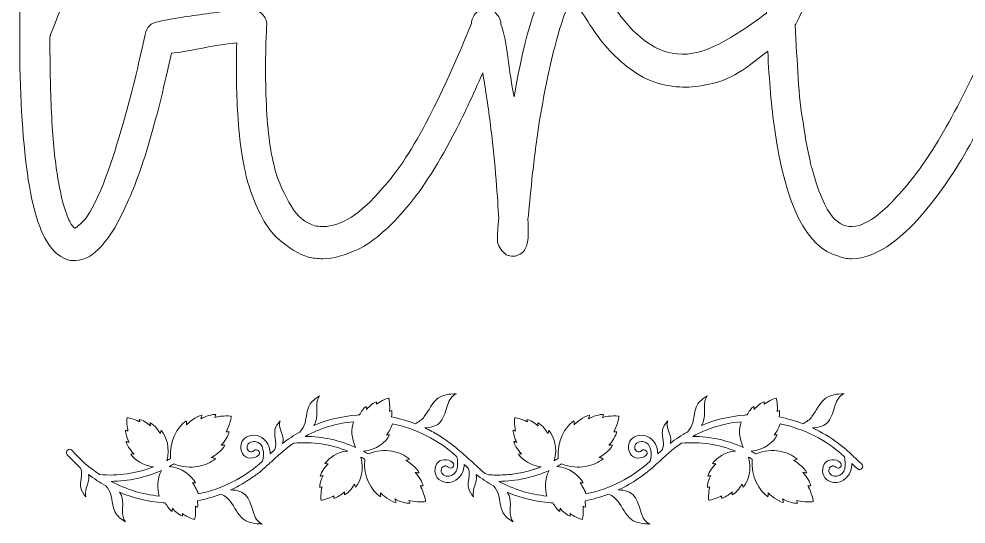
# Model space of a CAD drawing. Header units: inches. Extents: x 2 to 13, y -17.8 to -0.2.
# Drawn here: x 2.049 to 6.394, y -8.468 to -6.153 of the extents above; entities that cross this region are included whole.
import ezdxf

# ---------------------------------------------------------------- set-up
doc = ezdxf.new("R2010")
doc.units = ezdxf.units.IN
doc.header["$MEASUREMENT"] = 0
doc.layers.add('Layer 1', color=7, linetype='Continuous')

# ---------------------------------------------------------------- blocks, each defined once
blk = doc.blocks.new('block 8')
at = {"layer": 'Layer 1', "lineweight": 0}
blk.add_open_spline([(2.137, -7.0859), (2.1728, -7.1893), (2.2221, -7.2473), (2.2848, -7.2596), (2.2848, -7.2596), (2.3083, -7.2596), (2.3083, -7.2596), (2.3889, -7.2596), (2.4684, -7.1709), (2.5468, -6.9935), (2.5826, -6.9147), (2.6173, -6.8174), (2.6509, -6.7016), (2.6845, -6.5858), (2.717, -6.4553), (2.7483, -6.3099), (2.7797, -6.3075), (2.825, -6.3001), (2.8844, -6.2878), (2.9393, -6.2764), (2.9937, -6.2683), (3.0477, -6.2632), (3.0447, -6.3745), (3.046, -6.4832), (3.0523, -6.5889), (3.0601, -6.7207), (3.0775, -6.8309), (3.1044, -6.9196), (3.1424, -7.0354), (3.1867, -7.1154), (3.2371, -7.1598), (3.2875, -7.2041), (3.3339, -7.2325), (3.3765, -7.2448), (3.3876, -7.2473), (3.3983, -7.2491), (3.4084, -7.2503), (3.4185, -7.2516), (3.4302, -7.2522), (3.4436, -7.2522), (3.4907, -7.2522), (3.5449, -7.2374), (3.6066, -7.2078), (3.6681, -7.1783), (3.737, -7.1204), (3.8131, -7.0342), (3.8893, -6.948), (3.9648, -6.8328), (4.0399, -6.6887), (4.087, -6.5981), (4.1326, -6.502), (4.1766, -6.4003), (4.1775, -6.4053), (4.1784, -6.4102), (4.1793, -6.4152), (4.1927, -6.4953), (4.2045, -6.576), (4.2145, -6.6573), (4.2246, -6.7386), (4.2324, -6.8162), (4.238, -6.8901), (4.2436, -6.964), (4.2475, -7.0231), (4.2498, -7.0674), (4.2475, -7.0896), (4.2459, -7.1112), (4.2448, -7.1321), (4.2436, -7.153), (4.2442, -7.1697), (4.2464, -7.182), (4.2509, -7.1967), (4.257, -7.2078), (4.2649, -7.2152), (4.2727, -7.2226), (4.2789, -7.2288), (4.2834, -7.2337), (4.2968, -7.2387), (4.3069, -7.2411), (4.3136, -7.2411), (4.3293, -7.2411), (4.345, -7.235), (4.3607, -7.2226), (4.3718, -7.2103), (4.3791, -7.1943), (4.3825, -7.1746), (4.3858, -7.1549), (4.3864, -7.1204), (4.3842, -7.0711), (4.3886, -7.0243), (4.3948, -6.9627), (4.4026, -6.8864), (4.4105, -6.81), (4.4211, -6.7263), (4.4346, -6.6351), (4.4569, -6.4997), (4.481, -6.382), (4.5068, -6.2822), (4.5325, -6.1825), (4.5588, -6.1055), (4.5857, -6.0513), (4.5857, -6.0513), (4.6193, -6.103), (4.6193, -6.103), (4.6395, -6.1351), (4.6618, -6.1695), (4.6865, -6.2065), (4.7111, -6.2434), (4.7397, -6.2785), (4.7721, -6.3118), (4.8046, -6.345), (4.8415, -6.3752), (4.883, -6.4023), (4.9244, -6.4294), (4.9709, -6.4479), (5.0224, -6.4577), (5.0963, -6.4725), (5.1769, -6.4664), (5.2643, -6.4393), (5.309, -6.4245), (5.356, -6.3986), (5.4053, -6.3617), (5.4313, -6.3422), (5.4576, -6.322), (5.4842, -6.3011), (5.4909, -6.436), (5.5015, -6.5561), (5.5162, -6.661), (5.5654, -7.0083), (5.6628, -7.2017), (5.8084, -7.2411), (5.8286, -7.2485), (5.8487, -7.2522), (5.8689, -7.2522), (5.9853, -7.2522), (6.1163, -7.1561), (6.2619, -6.964), (6.3268, -6.8777), (6.3946, -6.7675), (6.4651, -6.6332), (6.4919, -6.5823), (6.5181, -6.5302), (6.5441, -6.4777), (6.545, -6.797), (6.5528, -7.0318), (6.5675, -7.182), (6.5697, -7.2017), (6.5776, -7.2177), (6.591, -7.23), (6.6045, -7.2423), (6.6201, -7.2485), (6.6381, -7.2485), (6.656, -7.246), (6.6711, -7.2387), (6.6834, -7.2263), (6.6957, -7.214), (6.7019, -7.198), (6.7019, -7.1783), (6.7064, -7.0773), (6.7175, -6.9652), (6.7355, -6.842), (6.7534, -6.7189), (6.7758, -6.5957), (6.8027, -6.4725), (6.8206, -6.3912), (6.8385, -6.3223), (6.8564, -6.2656), (6.8743, -6.209), (6.89, -6.1634), (6.9034, -6.1289), (6.9079, -6.1461), (6.9113, -6.1634), (6.9135, -6.1806), (6.9157, -6.1979), (6.918, -6.2163), (6.9202, -6.236), (6.9381, -6.3494), (6.9577, -6.4614), (6.979, -6.5723), (7.0003, -6.6831), (7.0255, -6.7854), (7.0546, -6.879), (7.0859, -6.9824), (7.1206, -7.065), (7.1587, -7.1265), (7.2125, -7.2054), (7.2707, -7.2497), (7.3334, -7.2596), (7.3334, -7.2596), (7.3704, -7.2596), (7.3704, -7.2596), (7.4689, -7.2596), (7.5764, -7.1881), (7.6928, -7.0452), (7.7578, -6.9615), (7.8283, -6.8476), (7.9045, -6.7035), (7.9078, -6.6972), (7.9112, -6.6906), (7.9145, -6.6843), (7.9142, -6.8179), (7.9411, -6.937), (7.9951, -7.0415), (8.0264, -7.1056), (8.0645, -7.1555), (8.1093, -7.1912), (8.1541, -7.2269), (8.2022, -7.2473), (8.2538, -7.2522), (8.2582, -7.2546), (8.2649, -7.2559), (8.2739, -7.2559), (8.3724, -7.2559), (8.4564, -7.198), (8.5258, -7.0822), (8.5549, -7.028), (8.5807, -6.9689), (8.6031, -6.9048), (8.6568, -7.1019), (8.7363, -7.2152), (8.8416, -7.2448), (8.8618, -7.2522), (8.8819, -7.2559), (8.9021, -7.2559), (9.0207, -7.2559), (9.1528, -7.1598), (9.2984, -6.9676), (9.3543, -6.8935), (9.4113, -6.8011), (9.4697, -6.6905), (9.4703, -6.8216), (9.4971, -6.9386), (9.5503, -7.0415), (9.5817, -7.1056), (9.6192, -7.1555), (9.6629, -7.1912), (9.7065, -7.2269), (9.7541, -7.2473), (9.8056, -7.2522), (9.9153, -7.2645), (10.006, -7.2078), (10.0777, -7.0822), (10.1068, -7.0403), (10.1315, -6.9849), (10.1516, -6.9159), (10.1516, -6.9159), (10.1919, -7.0268), (10.1919, -7.0268), (10.23, -7.1081), (10.272, -7.1641), (10.3179, -7.1949), (10.3638, -7.2257), (10.4047, -7.2448), (10.4405, -7.2522), (10.4494, -7.2546), (10.4662, -7.2559), (10.4909, -7.2559), (10.5357, -7.2559), (10.5905, -7.2405), (10.6555, -7.2097), (10.7204, -7.1789), (10.792, -7.1179), (10.8705, -7.0268), (10.9444, -6.9406), (11.0188, -6.826), (11.0938, -6.6831), (11.1184, -6.6364), (11.1425, -6.5881), (11.1662, -6.5384), (11.1667, -6.6437), (11.1734, -6.7401), (11.1862, -6.8272), (11.1996, -6.9184), (11.2198, -6.9972), (11.2467, -7.0637), (11.2735, -7.1302), (11.306, -7.1783), (11.3441, -7.2078), (11.4023, -7.2571), (11.4661, -7.2645), (11.5356, -7.23), (11.5736, -7.2103), (11.6055, -7.1838), (11.6313, -7.1505), (11.657, -7.1173), (11.6788, -7.081), (11.6968, -7.0415), (11.7147, -7.0022), (11.7304, -6.9634), (11.7438, -6.9252), (11.7572, -6.887), (11.7707, -6.8531), (11.7841, -6.8235), (11.7796, -6.9196), (11.7757, -7.0064), (11.7724, -7.084), (11.769, -7.1616), (11.7651, -7.2325), (11.7606, -7.2965), (11.6531, -7.3901), (11.5579, -7.4794), (11.4751, -7.5644), (11.3922, -7.6494), (11.3317, -7.7325), (11.2937, -7.8138), (11.2601, -7.8877), (11.2467, -7.9554), (11.2534, -8.017), (11.2601, -8.0835), (11.2881, -8.1328), (11.3374, -8.1648), (11.3642, -8.1796), (11.3922, -8.187), (11.4213, -8.187), (11.4684, -8.187), (11.5165, -8.1709), (11.5658, -8.139), (11.6441, -8.0872), (11.7169, -7.9986), (11.7841, -7.8729), (11.8065, -7.8286), (11.8261, -7.7688), (11.8429, -7.6937), (11.8597, -7.6185), (11.8737, -7.5243), (11.8849, -7.411), (11.8849, -7.4061), (11.8854, -7.4005), (11.8866, -7.3944), (11.8877, -7.3882), (11.8883, -7.3815), (11.8883, -7.3741), (11.9823, -7.2928), (12.0814, -7.2066), (12.1855, -7.1154), (12.2897, -7.0243), (12.3893, -6.9301), (12.4845, -6.8328), (12.5796, -6.7355), (12.6676, -6.6351), (12.7482, -6.5316), (12.8288, -6.4282), (12.8926, -6.3247), (12.9397, -6.2213), (12.9486, -6.2016), (12.9503, -6.1825), (12.9447, -6.164), (12.9391, -6.1455), (12.9273, -6.1314), (12.9094, -6.1215), (12.8915, -6.1117), (12.8741, -6.1098), (12.8574, -6.1159), (12.8406, -6.1221), (12.8277, -6.1351), (12.8187, -6.1547), (12.7806, -6.241), (12.7275, -6.329), (12.6592, -6.4189), (12.5908, -6.5089), (12.5152, -6.5976), (12.4324, -6.685), (12.3496, -6.7724), (12.2628, -6.8574), (12.1721, -6.9399), (12.0814, -7.0225), (11.9924, -7.1007), (11.905, -7.1746), (11.9095, -7.1154), (11.9123, -7.0533), (11.9135, -6.988), (11.9146, -6.9227), (11.9162, -6.8544), (11.9185, -6.7829), (11.9207, -6.6794), (11.9219, -6.5791), (11.9219, -6.4818), (11.9219, -6.3845), (11.9219, -6.2988), (11.9219, -6.2249), (11.9219, -6.151), (11.9207, -6.0685), (11.9185, -5.9774), (11.9162, -5.9577), (11.9089, -5.9411), (11.8966, -5.9275), (11.8843, -5.914), (11.8692, -5.9072), (11.8513, -5.9072), (11.8333, -5.9072), (11.8182, -5.9134), (11.806, -5.9256), (11.7936, -5.938), (11.7863, -5.954), (11.7841, -5.9737), (11.7707, -6.1708), (11.7516, -6.3383), (11.727, -6.4762), (11.7024, -6.6142), (11.675, -6.7275), (11.6447, -6.8162), (11.6145, -6.9048), (11.5848, -6.9713), (11.5557, -7.0157), (11.5266, -7.06), (11.5008, -7.0872), (11.4784, -7.097), (11.4605, -7.1068), (11.4415, -7.1044), (11.4213, -7.0896), (11.3989, -7.0724), (11.3788, -7.0403), (11.3609, -6.9935), (11.3429, -6.9467), (11.3284, -6.8913), (11.3172, -6.8272), (11.3038, -6.7484), (11.2971, -6.6517), (11.2971, -6.5372), (11.2971, -6.4226), (11.3038, -6.3075), (11.3172, -6.1917), (11.3217, -6.172), (11.3177, -6.1542), (11.3054, -6.1381), (11.2931, -6.1221), (11.278, -6.1129), (11.2601, -6.1104), (11.2573, -6.11), (11.2546, -6.1101), (11.2518, -6.1101), (11.2415, -6.1085), (11.2314, -6.1097), (11.2215, -6.1141), (11.2047, -6.1215), (11.1918, -6.1351), (11.1829, -6.1547), (11.1112, -6.3346), (11.0406, -6.4867), (10.9712, -6.6111), (10.9018, -6.7355), (10.8357, -6.8353), (10.773, -6.9104), (10.7103, -6.9855), (10.6521, -7.0385), (10.5984, -7.0693), (10.5446, -7.1001), (10.4998, -7.1118), (10.464, -7.1044), (10.399, -7.0921), (10.3453, -7.0348), (10.3028, -6.9325), (10.2602, -6.8304), (10.2344, -6.6942), (10.2255, -6.5242), (10.2233, -6.5046), (10.216, -6.4886), (10.2037, -6.4762), (10.1914, -6.4639), (10.1762, -6.4577), (10.1583, -6.4577), (10.118, -6.4577), (10.0956, -6.4799), (10.0912, -6.5242), (10.0777, -6.6573), (10.0592, -6.7614), (10.0357, -6.8365), (10.0122, -6.9116), (9.9892, -6.9664), (9.9669, -7.0009), (9.9512, -7.028), (9.9304, -7.0533), (9.9047, -7.0766), (9.8789, -7.1001), (9.8504, -7.1093), (9.8191, -7.1044), (9.7922, -7.1019), (9.7653, -7.089), (9.7384, -7.0656), (9.7116, -7.0422), (9.6881, -7.0108), (9.6679, -6.9713), (9.6142, -6.8704), (9.5929, -6.7509), (9.6041, -6.6129), (9.6108, -6.5242), (9.6237, -6.4454), (9.6427, -6.3764), (9.6617, -6.3075), (9.6841, -6.249), (9.7099, -6.2009), (9.7356, -6.1529), (9.7636, -6.1166), (9.7939, -6.0919), (9.8241, -6.0673), (9.8538, -6.0538), (9.8829, -6.0513), (9.9232, -6.0464), (9.9596, -6.0661), (9.9921, -6.1104), (10.0245, -6.1547), (10.0486, -6.2163), (10.0643, -6.2952), (10.0687, -6.3149), (10.0788, -6.3309), (10.0945, -6.3432), (10.1102, -6.3555), (10.127, -6.3592), (10.1449, -6.3543), (10.1852, -6.342), (10.202, -6.3124), (10.1953, -6.2656), (10.1729, -6.1498), (10.1337, -6.0599), (10.0777, -5.9959), (10.0195, -5.9269), (9.9523, -5.8961), (9.8762, -5.9035), (9.7731, -5.9109), (9.6836, -5.9774), (9.6075, -6.103), (9.6043, -6.1083), (9.6014, -6.1137), (9.5983, -6.119), (9.5899, -6.126), (9.5827, -6.1353), (9.5772, -6.1474), (9.5145, -6.2878), (9.4507, -6.4239), (9.3858, -6.5557), (9.3208, -6.6875), (9.257, -6.794), (9.1943, -6.8753), (9.1293, -6.959), (9.07, -7.0212), (9.0163, -7.0619), (8.9625, -7.1025), (8.9166, -7.1167), (8.8785, -7.1044), (8.8651, -7.1019), (8.85, -7.0933), (8.8332, -7.0785), (8.8164, -7.0637), (8.7996, -7.0391), (8.7828, -7.0046), (8.766, -6.9701), (8.7492, -6.9239), (8.7324, -6.866), (8.7156, -6.8082), (8.7005, -6.7324), (8.6871, -6.6388), (8.6758, -6.5748), (8.668, -6.5046), (8.6636, -6.4282), (8.659, -6.3519), (8.6546, -6.2706), (8.6501, -6.1843), (8.6501, -6.1843), (8.6501, -6.1806), (8.6501, -6.1806), (8.7387, -5.9983), (8.7989, -5.829), (8.8307, -5.6725), (8.8625, -5.5161), (8.8807, -5.3838), (8.8853, -5.2753), (8.8897, -5.1522), (8.8841, -5.0413), (8.8683, -4.9428), (8.8524, -4.8443), (8.8276, -4.7728), (8.7937, -4.7285), (8.7688, -4.6989), (8.7456, -4.6829), (8.7241, -4.6804), (8.7026, -4.678), (8.6862, -4.6792), (8.6749, -4.6841), (8.6636, -4.6891), (8.6511, -4.6971), (8.6376, -4.7081), (8.624, -4.7192), (8.6115, -4.7377), (8.6003, -4.7636), (8.5889, -4.7894), (8.5782, -4.8252), (8.568, -4.8707), (8.5578, -4.9163), (8.5505, -4.976), (8.546, -5.0499), (8.5348, -5.2273), (8.5264, -5.3936), (8.5208, -5.5488), (8.5152, -5.7039), (8.5124, -5.8481), (8.5124, -5.9811), (8.4541, -5.922), (8.3903, -5.8961), (8.3209, -5.9035), (8.2716, -5.9084), (8.224, -5.9275), (8.1782, -5.9608), (8.1322, -5.994), (8.0914, -6.0415), (8.0556, -6.103), (8.0517, -6.1095), (8.048, -6.1162), (8.0443, -6.1229), (8.0382, -6.1286), (8.033, -6.1355), (8.0288, -6.1437), (7.9436, -6.3186), (7.8652, -6.4768), (7.7936, -6.6185), (7.7219, -6.7601), (7.6547, -6.8692), (7.5921, -6.9455), (7.4913, -7.0662), (7.4129, -7.1216), (7.3569, -7.1118), (7.2919, -7.0995), (7.2326, -7.0059), (7.1789, -6.8309), (7.1542, -6.7423), (7.1319, -6.6443), (7.1117, -6.5372), (7.0916, -6.43), (7.0725, -6.321), (7.0546, -6.2102), (7.0501, -6.1831), (7.0456, -6.1566), (7.0412, -6.1307), (7.0367, -6.1049), (7.0322, -6.0784), (7.0277, -6.0513), (7.021, -6.0193), (7.012, -5.9897), (7.0009, -5.9626), (6.9852, -5.9355), (6.9689, -5.9195), (6.9522, -5.9146), (6.9354, -5.9097), (6.9224, -5.9072), (6.9135, -5.9072), (6.8889, -5.9121), (6.8659, -5.9275), (6.8447, -5.9534), (6.8234, -5.9792), (6.8004, -6.0205), (6.7758, -6.0771), (6.7601, -6.1166), (6.745, -6.1621), (6.7305, -6.2139), (6.7159, -6.2656), (6.7007, -6.3235), (6.6851, -6.3875), (6.6851, -6.3875), (6.6784, -6.4134), (6.6784, -6.4134), (6.6784, -6.4134), (6.6784, -6.1806), (6.6784, -6.1806), (6.7567, -5.9959), (6.8088, -5.8247), (6.8346, -5.667), (6.8603, -5.5094), (6.8743, -5.3764), (6.8766, -5.2679), (6.881, -5.1423), (6.8737, -5.0309), (6.8547, -4.9335), (6.8357, -4.8363), (6.8105, -4.7679), (6.7792, -4.7285), (6.7478, -4.6891), (6.712, -4.678), (6.6717, -4.6952), (6.6448, -4.7076), (6.6252, -4.7266), (6.6129, -4.7525), (6.6005, -4.7784), (6.5922, -4.8036), (6.5877, -4.8282), (6.581, -4.8554), (6.5754, -4.8886), (6.5709, -4.928), (6.5664, -4.9674), (6.5642, -5.0118), (6.5642, -5.061), (6.5539, -5.4831), (6.5475, -5.8468), (6.5451, -6.1525), (6.4853, -6.2911), (6.4217, -6.4249), (6.3543, -6.5538), (6.2859, -6.6844), (6.2204, -6.7903), (6.1578, -6.8716), (6.0928, -6.9553), (6.0335, -7.0175), (5.9797, -7.0582), (5.926, -7.0988), (5.88, -7.113), (5.842, -7.1007), (5.8284, -7.0982), (5.813, -7.0896), (5.796, -7.0748), (5.7789, -7.06), (5.7618, -7.0354), (5.7448, -7.0009), (5.7278, -6.9664), (5.7107, -6.9202), (5.6937, -6.8623), (5.6767, -6.8045), (5.6613, -6.7287), (5.6477, -6.6351), (5.6364, -6.5711), (5.6284, -6.5009), (5.6239, -6.4245), (5.6193, -6.3482), (5.6147, -6.2669), (5.6102, -6.1806), (5.6102, -6.1782), (5.6113, -6.1769), (5.6136, -6.1769), (5.6863, -6.0291), (5.7392, -5.89), (5.7721, -5.7594), (5.8051, -5.6288), (5.8272, -5.5118), (5.8386, -5.4083), (5.8386, -5.4083), (6.0939, -5.3714), (6.0939, -5.3714), (6.1118, -5.369), (6.1269, -5.3597), (6.1393, -5.3437), (6.1516, -5.3277), (6.1566, -5.3099), (6.1544, -5.2901), (6.1521, -5.2704), (6.1437, -5.2538), (6.1292, -5.2402), (6.1146, -5.2267), (6.0984, -5.2212), (6.0805, -5.2236), (6.0805, -5.2236), (5.8487, -5.2569), (5.8487, -5.2569), (5.8532, -5.1386), (5.8463, -5.0315), (5.8282, -4.9354), (5.81, -4.8393), (5.785, -4.7691), (5.7531, -4.7248), (5.7281, -4.6952), (5.7048, -4.6792), (5.6832, -4.6767), (5.6615, -4.6743), (5.6462, -4.6755), (5.6371, -4.6804), (5.6262, -4.6854), (5.6142, -4.6934), (5.6011, -4.7045), (5.588, -4.7155), (5.5754, -4.734), (5.5635, -4.7599), (5.5514, -4.7857), (5.5405, -4.8215), (5.5307, -4.867), (5.5209, -4.9126), (5.5138, -4.9723), (5.5094, -5.0462), (5.5049, -5.0906), (5.5016, -5.1349), (5.4994, -5.1793), (5.4971, -5.2236), (5.4949, -5.2667), (5.4927, -5.3086), (5.4927, -5.3086), (5.2374, -5.3418), (5.2374, -5.3418), (5.2195, -5.3443), (5.2043, -5.3536), (5.192, -5.3696), (5.1797, -5.3856), (5.1747, -5.4034), (5.1769, -5.4231), (5.1791, -5.4429), (5.1864, -5.4589), (5.1987, -5.4712), (5.2111, -5.4835), (5.2262, -5.4896), (5.2441, -5.4896), (5.2441, -5.4896), (5.4859, -5.4564), (5.4859, -5.4564), (5.4761, -5.7064), (5.4735, -5.9295), (5.478, -6.1261), (5.3956, -6.1897), (5.3182, -6.2393), (5.2458, -6.2748), (5.173, -6.3106), (5.1064, -6.3223), (5.0459, -6.3099), (5.0078, -6.3025), (4.9731, -6.2884), (4.9418, -6.2674), (4.9104, -6.2465), (4.8818, -6.2225), (4.8561, -6.1954), (4.8304, -6.1683), (4.8068, -6.1387), (4.7856, -6.1067), (4.7643, -6.0747), (4.7458, -6.0452), (4.7302, -6.018), (4.7055, -5.9787), (4.6826, -5.946), (4.6613, -5.9201), (4.64, -5.8942), (4.6137, -5.8801), (4.5824, -5.8776), (4.5734, -5.8776), (4.5616, -5.8807), (4.5471, -5.8869), (4.5325, -5.893), (4.5185, -5.906), (4.5051, -5.9256), (4.4312, -6.0291), (4.3696, -6.2237), (4.3203, -6.5095), (4.3091, -6.4528), (4.2996, -6.3919), (4.2918, -6.3266), (4.2851, -6.2708), (4.2745, -6.2212), (4.2604, -6.1771), (4.26, -6.1702), (4.259, -6.1633), (4.2566, -6.1566), (4.2531, -6.1472), (4.2482, -6.1392), (4.2419, -6.1327), (4.2358, -6.1242), (4.2285, -6.1172), (4.2196, -6.1122), (4.2039, -6.1036), (4.1871, -6.103), (4.1692, -6.1104), (4.1512, -6.1178), (4.1384, -6.1302), (4.1306, -6.1474), (4.1266, -6.1561), (4.1245, -6.1651), (4.1243, -6.1744), (4.0617, -6.3294), (3.9967, -6.4732), (3.929, -6.6055), (3.8585, -6.7435), (3.7874, -6.8519), (3.7157, -6.9307), (3.6172, -7.0465), (3.5265, -7.1044), (3.4436, -7.1044), (3.4257, -7.1044), (3.4134, -7.1031), (3.4067, -7.1007), (3.3619, -7.0884), (3.3255, -7.0582), (3.2975, -7.0101), (3.2695, -6.9621), (3.2477, -6.9159), (3.232, -6.8716), (3.2074, -6.7928), (3.1917, -6.6918), (3.185, -6.5686), (3.1783, -6.4454), (3.1783, -6.3186), (3.185, -6.188), (3.1872, -6.1683), (3.1822, -6.151), (3.1699, -6.1363), (3.1575, -6.1215), (3.1413, -6.1129), (3.1212, -6.1104), (3.1077, -6.1086), (3.0955, -6.1116), (3.0846, -6.1194), (3.0753, -6.1144), (3.0651, -6.1126), (3.054, -6.1141), (3.0115, -6.1166), (2.9684, -6.1209), (2.9247, -6.127), (2.881, -6.1332), (2.8418, -6.1387), (2.8071, -6.1437), (2.7724, -6.1486), (2.7327, -6.156), (2.6879, -6.1658), (2.6543, -6.1708), (2.6341, -6.1905), (2.6274, -6.2249), (2.596, -6.3703), (2.5641, -6.5002), (2.5317, -6.6148), (2.4992, -6.7293), (2.4673, -6.8272), (2.436, -6.9085), (2.3978, -6.9997), (2.3676, -7.0563), (2.3453, -7.0785), (2.3228, -7.1007), (2.3094, -7.1118), (2.3049, -7.1118), (2.3027, -7.1118), (2.2973, -7.1056), (2.2886, -7.0933), (2.2799, -7.081), (2.2696, -7.0563), (2.2577, -7.0194), (2.2457, -6.9824), (2.2344, -6.9295), (2.2235, -6.8605), (2.2126, -6.7916), (2.204, -6.6992), (2.1975, -6.5834), (2.1952, -6.5292), (2.1935, -6.4738), (2.1924, -6.4171), (2.1913, -6.3604), (2.1907, -6.3001), (2.1907, -6.236), (2.1907, -6.2336), (2.1913, -6.2318), (2.1924, -6.2305), (2.1935, -6.2293), (2.1941, -6.2274), (2.1941, -6.2249), (2.2824, -6.0057), (2.3426, -5.813), (2.3746, -5.6467), (2.4066, -5.4804), (2.4248, -5.3455), (2.4292, -5.2421), (2.436, -5.1214), (2.432, -5.0161), (2.4175, -4.9262), (2.4029, -4.8363), (2.3788, -4.7704), (2.3453, -4.7285), (2.3117, -4.6891), (2.2747, -4.6767), (2.2344, -4.6915), (2.1739, -4.7137), (2.137, -4.7962), (2.1236, -4.9391), (2.0922, -5.2889), (2.0709, -5.6055), (2.0597, -5.8887), (2.0486, -6.172), (2.0497, -6.4147), (2.0631, -6.6166), (2.0765, -6.826), (2.1011, -6.9824), (2.137, -7.0859)], degree=3, knots=[0, 0, 0, 0, 1, 1, 1, 2, 2, 2, 3, 3, 3, 4, 4, 4, 5, 5, 5, 6, 6, 6, 7, 7, 7, 8, 8, 8, 9, 9, 9, 10, 10, 10, 11, 11, 11, 12, 12, 12, 13, 13, 13, 14, 14, 14, 15, 15, 15, 16, 16, 16, 17, 17, 17, 18, 18, 18, 19, 19, 19, 20, 20, 20, 21, 21, 21, 22, 22, 22, 23, 23, 23, 24, 24, 24, 25, 25, 25, 26, 26, 26, 27, 27, 27, 28, 28, 28, 29, 29, 29, 30, 30, 30, 31, 31, 31, 32, 32, 32, 33, 33, 33, 34, 34, 34, 35, 35, 35, 36, 36, 36, 37, 37, 37, 38, 38, 38, 39, 39, 39, 40, 40, 40, 41, 41, 41, 42, 42, 42, 43, 43, 43, 44, 44, 44, 45, 45, 45, 46, 46, 46, 47, 47, 47, 48, 48, 48, 49, 49, 49, 50, 50, 50, 51, 51, 51, 52, 52, 52, 53, 53, 53, 54, 54, 54, 55, 55, 55, 56, 56, 56, 57, 57, 57, 58, 58, 58, 59, 59, 59, 60, 60, 60, 61, 61, 61, 62, 62, 62, 63, 63, 63, 64, 64, 64, 65, 65, 65, 66, 66, 66, 67, 67, 67, 68, 68, 68, 69, 69, 69, 70, 70, 70, 71, 71, 71, 72, 72, 72, 73, 73, 73, 74, 74, 74, 75, 75, 75, 76, 76, 76, 77, 77, 77, 78, 78, 78, 79, 79, 79, 80, 80, 80, 81, 81, 81, 82, 82, 82, 83, 83, 83, 84, 84, 84, 85, 85, 85, 86, 86, 86, 87, 87, 87, 88, 88, 88, 89, 89, 89, 90, 90, 90, 91, 91, 91, 92, 92, 92, 93, 93, 93, 94, 94, 94, 95, 95, 95, 96, 96, 96, 97, 97, 97, 98, 98, 98, 99, 99, 99, 100, 100, 100, 101, 101, 101, 102, 102, 102, 103, 103, 103, 104, 104, 104, 105, 105, 105, 106, 106, 106, 107, 107, 107, 108, 108, 108, 109, 109, 109, 110, 110, 110, 111, 111, 111, 112, 112, 112, 113, 113, 113, 114, 114, 114, 115, 115, 115, 116, 116, 116, 117, 117, 117, 118, 118, 118, 119, 119, 119, 120, 120, 120, 121, 121, 121, 122, 122, 122, 123, 123, 123, 124, 124, 124, 125, 125, 125, 126, 126, 126, 127, 127, 127, 128, 128, 128, 129, 129, 129, 130, 130, 130, 131, 131, 131, 132, 132, 132, 133, 133, 133, 134, 134, 134, 135, 135, 135, 136, 136, 136, 137, 137, 137, 138, 138, 138, 139, 139, 139, 140, 140, 140, 141, 141, 141, 142, 142, 142, 143, 143, 143, 144, 144, 144, 145, 145, 145, 146, 146, 146, 147, 147, 147, 148, 148, 148, 149, 149, 149, 150, 150, 150, 151, 151, 151, 152, 152, 152, 153, 153, 153, 154, 154, 154, 155, 155, 155, 156, 156, 156, 157, 157, 157, 158, 158, 158, 159, 159, 159, 160, 160, 160, 161, 161, 161, 162, 162, 162, 163, 163, 163, 164, 164, 164, 165, 165, 165, 166, 166, 166, 167, 167, 167, 168, 168, 168, 169, 169, 169, 170, 170, 170, 171, 171, 171, 172, 172, 172, 173, 173, 173, 174, 174, 174, 175, 175, 175, 176, 176, 176, 177, 177, 177, 178, 178, 178, 179, 179, 179, 180, 180, 180, 181, 181, 181, 182, 182, 182, 183, 183, 183, 184, 184, 184, 185, 185, 185, 186, 186, 186, 187, 187, 187, 188, 188, 188, 189, 189, 189, 190, 190, 190, 191, 191, 191, 192, 192, 192, 193, 193, 193, 194, 194, 194, 195, 195, 195, 196, 196, 196, 197, 197, 197, 198, 198, 198, 199, 199, 199, 200, 200, 200, 201, 201, 201, 202, 202, 202, 203, 203, 203, 204, 204, 204, 205, 205, 205, 206, 206, 206, 207, 207, 207, 208, 208, 208, 209, 209, 209, 210, 210, 210, 211, 211, 211, 212, 212, 212, 213, 213, 213, 214, 214, 214, 215, 215, 215, 216, 216, 216, 217, 217, 217, 218, 218, 218, 219, 219, 219, 220, 220, 220, 221, 221, 221, 222, 222, 222, 223, 223, 223, 224, 224, 224, 225, 225, 225, 226, 226, 226, 227, 227, 227, 228, 228, 228, 229, 229, 229, 230, 230, 230, 231, 231, 231, 232, 232, 232, 233, 233, 233, 234, 234, 234, 235, 235, 235, 236, 236, 236, 237, 237, 237, 238, 238, 238, 239, 239, 239, 240, 240, 240, 241, 241, 241, 242, 242, 242, 243, 243, 243, 244, 244, 244, 245, 245, 245, 246, 246, 246, 247, 247, 247, 248, 248, 248, 249, 249, 249, 250, 250, 250, 251, 251, 251, 252, 252, 252, 253, 253, 253, 254, 254, 254, 255, 255, 255, 256, 256, 256, 257, 257, 257, 258, 258, 258, 259, 259, 259, 260, 260, 260, 261, 261, 261, 262, 262, 262, 263, 263, 263, 264, 264, 264, 265, 265, 265, 266, 266, 266, 267, 267, 267, 268, 268, 268, 269, 269, 269, 270, 270, 270, 271, 271, 271, 272, 272, 272, 273, 273, 273, 274, 274, 274, 275, 275, 275, 276, 276, 276, 277, 277, 277, 278, 278, 278, 279, 279, 279, 280, 280, 280, 281, 281, 281, 282, 282, 282, 283, 283, 283, 284, 284, 284, 285, 285, 285, 286, 286, 286, 287, 287, 287, 288, 288, 288, 289, 289, 289, 290, 290, 290, 291, 291, 291, 292, 292, 292, 293, 293, 293, 294, 294, 294, 295, 295, 295, 296, 296, 296, 297, 297, 297, 298, 298, 298, 299, 299, 299, 300, 300, 300, 301, 301, 301, 302, 302, 302, 303, 303, 303, 304, 304, 304, 305, 305, 305, 306, 306, 306, 307, 307, 307, 308, 308, 308, 309, 309, 309, 310, 310, 310, 311, 311, 311, 312, 312, 312, 313, 313, 313, 314, 314, 314, 315, 315, 315, 316, 316, 316, 317, 317, 317, 318, 318, 318, 319, 319, 319, 320, 320, 320, 321, 321, 321, 322, 322, 322, 322], dxfattribs=at)
blk = doc.blocks.new('block 14')
at = {"layer": 'Layer 1', "lineweight": 0}
for points, knots in [([(2.4187, -8.2417), (2.3713, -8.2103), (2.3281, -8.1726), (2.2909, -8.1298), (2.2785, -8.1156), (2.2579, -8.1363), (2.2702, -8.1505), (2.2893, -8.1724), (2.3099, -8.1929), (2.3315, -8.2119), (2.335, -8.2214), (2.3367, -8.2315), (2.3362, -8.2411), (2.3351, -8.2616), (2.3286, -8.2818), (2.3324, -8.3026), (2.335, -8.3171), (2.3451, -8.3314), (2.356, -8.3433), (2.3507, -8.3307), (2.3536, -8.3169), (2.3577, -8.3046), (2.3628, -8.2892), (2.3691, -8.2742), (2.3698, -8.2581), (2.37, -8.2522), (2.369, -8.2464), (2.367, -8.2407), (2.3925, -8.26), (2.4193, -8.2773), (2.4472, -8.2926), (2.4584, -8.305), (2.4668, -8.3198), (2.4707, -8.3351), (2.4777, -8.3619), (2.4776, -8.3904), (2.4908, -8.4156), (2.5, -8.4331), (2.5187, -8.4474), (2.5375, -8.4581), (2.5256, -8.4441), (2.5237, -8.4252), (2.524, -8.4079), (2.5244, -8.3861), (2.5263, -8.3643), (2.5206, -8.3433), (2.5187, -8.3359), (2.5152, -8.3291), (2.5106, -8.3229), (2.5736, -8.349), (2.6407, -8.3652), (2.7096, -8.3706), (2.7131, -8.3709), (2.7167, -8.3711), (2.7202, -8.3713), (2.7278, -8.3851), (2.7392, -8.4031), (2.7517, -8.4103), (2.752, -8.4068), (2.7528, -8.4037), (2.7528, -8.3962), (2.7637, -8.4104), (2.7875, -8.4293), (2.7984, -8.4318), (2.7991, -8.4291), (2.7995, -8.4252), (2.7992, -8.4206), (2.8075, -8.428), (2.846, -8.4482), (2.8542, -8.4472), (2.8591, -8.4405), (2.8604, -8.3972), (2.8581, -8.3863), (2.862, -8.3888), (2.8655, -8.3903), (2.8683, -8.3911), (2.87, -8.3852), (2.8694, -8.3736), (2.8673, -8.3616), (2.9042, -8.3546), (2.9404, -8.3442), (2.9756, -8.3309), (2.9928, -8.3386), (3.0076, -8.3496), (3.0179, -8.3633), (3.0392, -8.3912), (3.0512, -8.4259), (3.0806, -8.4477), (3.1012, -8.4628), (3.1338, -8.4677), (3.1651, -8.4683), (3.1423, -8.4591), (3.1316, -8.4375), (3.1246, -8.4162), (3.1159, -8.3895), (3.1093, -8.3618), (3.0924, -8.3401), (3.0775, -8.3209), (3.0509, -8.312), (3.02, -8.3121), (3.023, -8.3121), (3.0283, -8.3082), (3.031, -8.3068), (3.0353, -8.3047), (3.0396, -8.3025), (3.0438, -8.3003), (3.052, -8.2961), (3.0601, -8.2916), (3.068, -8.287), (3.0839, -8.2778), (3.0994, -8.2679), (3.1145, -8.2575), (3.1285, -8.2478), (3.1439, -8.2383), (3.1566, -8.2272), (3.1719, -8.214), (3.1868, -8.2004), (3.2018, -8.1869), (3.2045, -8.1869), (3.2123, -8.1777), (3.2144, -8.1757), (3.2189, -8.1717), (3.2234, -8.1677), (3.2279, -8.1637), (3.2369, -8.1557), (3.2459, -8.1477), (3.2549, -8.1397), (3.2723, -8.1242), (3.29, -8.1104), (3.3095, -8.0975), (3.3947, -8.0903), (3.4791, -8.1027), (3.5573, -8.1335), (3.5087, -8.1389), (3.4714, -8.1642), (3.4526, -8.1913), (3.4575, -8.1927), (3.4618, -8.1927), (3.4672, -8.1918), (3.4611, -8.1989), (3.4343, -8.2277), (3.4312, -8.2493), (3.4345, -8.2483), (3.4377, -8.2479), (3.4447, -8.2451), (3.4356, -8.2605), (3.4271, -8.2897), (3.4289, -8.3007), (3.4317, -8.3003), (3.4354, -8.2993), (3.4396, -8.2973), (3.4358, -8.3078), (3.4316, -8.351), (3.4356, -8.3582), (3.4436, -8.3602), (3.4843, -8.3451), (3.4935, -8.3388), (3.4927, -8.3434), (3.4926, -8.3473), (3.4929, -8.3501), (3.504, -8.349), (3.5301, -8.3333), (3.5427, -8.3206), (3.5418, -8.3281), (3.5422, -8.3313), (3.542, -8.3347), (3.5621, -8.3263), (3.5832, -8.2929), (3.5885, -8.2853), (3.5891, -8.2911), (3.5901, -8.2949), (3.5927, -8.2993), (3.6172, -8.2704), (3.6333, -8.2186), (3.6172, -8.1614), (3.6231, -8.1646), (3.629, -8.1679), (3.6349, -8.1713), (3.6281, -8.2522), (3.6658, -8.315), (3.7068, -8.3437), (3.7086, -8.3376), (3.7086, -8.3322), (3.7075, -8.3256), (3.7162, -8.3331), (3.752, -8.3663), (3.7787, -8.3702), (3.7774, -8.366), (3.7769, -8.3621), (3.7734, -8.3535), (3.7925, -8.3646), (3.8287, -8.3752), (3.8423, -8.373), (3.8418, -8.3696), (3.8406, -8.365), (3.838, -8.3598), (3.851, -8.3644), (3.9045, -8.3696), (3.9135, -8.3647), (3.916, -8.3547), (3.8973, -8.3043), (3.8895, -8.293), (3.8952, -8.2941), (3.9, -8.2941), (3.9035, -8.2937), (3.9021, -8.28), (3.8827, -8.2477), (3.867, -8.2321), (3.8762, -8.2332), (3.8801, -8.2328), (3.8845, -8.2329), (3.8739, -8.208), (3.8327, -8.182), (3.8232, -8.1754), (3.8304, -8.1747), (3.8351, -8.1734), (3.8405, -8.1702), (3.8015, -8.137), (3.7287, -8.1163), (3.6502, -8.1464), (3.6432, -8.1423), (3.6361, -8.1384), (3.629, -8.1345), (3.6891, -8.1285), (3.7318, -8.0937), (3.7495, -8.0597), (3.7445, -8.0589), (3.7406, -8.0594), (3.7349, -8.0611), (3.7393, -8.0544), (3.7569, -8.0297), (3.7619, -8.009), (3.8705, -8.0311), (3.9724, -8.0821), (4.0554, -8.1577), (4.0562, -8.1586), (4.0569, -8.1594), (4.0577, -8.1603), (4.0657, -8.1924), (4.0645, -8.2427), (4.0232, -8.2488), (4.0064, -8.2512), (3.9849, -8.242), (3.986, -8.2219), (3.987, -8.2053), (4.0052, -8.195), (4.0182, -8.2076), (4.0317, -8.2207), (4.0524, -8.2001), (4.0389, -8.187), (4.0189, -8.1675), (3.9795, -8.1676), (3.9646, -8.1943), (3.9506, -8.2193), (3.9571, -8.2573), (3.9852, -8.2706), (4.0163, -8.2854), (4.0496, -8.2773), (4.0717, -8.2511), (4.0854, -8.2349), (4.0909, -8.2151), (4.0914, -8.1948), (4.0976, -8.2006), (4.1039, -8.2063), (4.1102, -8.2119), (4.1137, -8.2214), (4.1154, -8.2315), (4.1149, -8.2411), (4.1138, -8.2616), (4.1073, -8.2818), (4.1111, -8.3026), (4.1137, -8.3171), (4.1238, -8.3314), (4.1347, -8.3433), (4.1294, -8.3307), (4.1323, -8.3169), (4.1364, -8.3046), (4.1415, -8.2892), (4.1477, -8.2742), (4.1484, -8.2581), (4.1487, -8.2522), (4.1477, -8.2464), (4.1457, -8.2407), (4.1711, -8.26), (4.198, -8.2773), (4.2259, -8.2926), (4.2371, -8.305), (4.2454, -8.3198), (4.2494, -8.3351), (4.2563, -8.3619), (4.2562, -8.3904), (4.2694, -8.4156), (4.2786, -8.4331), (4.2974, -8.4474), (4.3162, -8.4581), (4.3043, -8.4441), (4.3024, -8.4252), (4.3027, -8.4079), (4.303, -8.3861), (4.305, -8.3643), (4.2993, -8.3433), (4.2973, -8.3359), (4.2939, -8.3291), (4.2893, -8.3229), (4.3522, -8.349), (4.4194, -8.3652), (4.4883, -8.3706), (4.4918, -8.3709), (4.4954, -8.3711), (4.4989, -8.3713), (4.5065, -8.3851), (4.5179, -8.4031), (4.5303, -8.4103), (4.5307, -8.4068), (4.5315, -8.4037), (4.5315, -8.3962), (4.5424, -8.4104), (4.5662, -8.4293), (4.5771, -8.4318), (4.5778, -8.4291), (4.5782, -8.4252), (4.5779, -8.4206), (4.5862, -8.428), (4.6247, -8.4482), (4.6329, -8.4472), (4.6377, -8.4405), (4.6391, -8.3972), (4.6368, -8.3863), (4.6407, -8.3888), (4.6442, -8.3903), (4.6469, -8.3911), (4.6487, -8.3852), (4.648, -8.3736), (4.646, -8.3616), (4.6829, -8.3546), (4.7191, -8.3442), (4.7542, -8.3309), (4.7715, -8.3386), (4.7863, -8.3496), (4.7966, -8.3633), (4.8179, -8.3912), (4.8299, -8.4259), (4.8593, -8.4477), (4.8798, -8.4628), (4.9125, -8.4677), (4.9438, -8.4683), (4.9209, -8.4591), (4.9103, -8.4375), (4.9033, -8.4162), (4.8945, -8.3895), (4.888, -8.3618), (4.871, -8.3401), (4.8561, -8.3209), (4.8296, -8.312), (4.7987, -8.3121), (4.8631, -8.2821), (4.9209, -8.2419), (4.9731, -8.1939), (5.0102, -8.1598), (5.0461, -8.1253), (5.0881, -8.0975), (5.1734, -8.0903), (5.2577, -8.1027), (5.3359, -8.1335), (5.2874, -8.1389), (5.2501, -8.1642), (5.2312, -8.1913), (5.2361, -8.1927), (5.2405, -8.1927), (5.2459, -8.1918), (5.2398, -8.1989), (5.213, -8.2277), (5.2099, -8.2493), (5.2132, -8.2483), (5.2164, -8.2479), (5.2233, -8.2451), (5.2143, -8.2605), (5.2058, -8.2897), (5.2075, -8.3007), (5.2103, -8.3003), (5.2141, -8.2993), (5.2182, -8.2973), (5.2145, -8.3078), (5.2103, -8.351), (5.2143, -8.3582), (5.2223, -8.3602), (5.263, -8.3451), (5.2722, -8.3388), (5.2713, -8.3434), (5.2713, -8.3473), (5.2716, -8.3501), (5.2827, -8.349), (5.3088, -8.3333), (5.3214, -8.3206), (5.3205, -8.3281), (5.3208, -8.3313), (5.3207, -8.3347), (5.3408, -8.3263), (5.3619, -8.2929), (5.3672, -8.2853), (5.3678, -8.2911), (5.3688, -8.2949), (5.3714, -8.2993), (5.3959, -8.2704), (5.412, -8.2186), (5.3958, -8.1614), (5.4018, -8.1646), (5.4077, -8.1679), (5.4136, -8.1713), (5.4067, -8.2522), (5.4445, -8.315), (5.4855, -8.3437), (5.4873, -8.3376), (5.4873, -8.3322), (5.4861, -8.3256), (5.4949, -8.3331), (5.5306, -8.3663), (5.5574, -8.3702), (5.5561, -8.366), (5.5556, -8.3621), (5.5521, -8.3535), (5.5712, -8.3646), (5.6074, -8.3752), (5.621, -8.373), (5.6205, -8.3696), (5.6192, -8.365), (5.6167, -8.3598), (5.6297, -8.3644), (5.6832, -8.3696), (5.6922, -8.3647), (5.6946, -8.3547), (5.676, -8.3043), (5.6682, -8.293), (5.6739, -8.2941), (5.6786, -8.2941), (5.6821, -8.2937), (5.6808, -8.28), (5.6613, -8.2477), (5.6457, -8.2321), (5.6549, -8.2332), (5.6588, -8.2328), (5.6631, -8.2329), (5.6526, -8.208), (5.6114, -8.182), (5.6019, -8.1754), (5.6091, -8.1747), (5.6138, -8.1734), (5.6192, -8.1702), (5.5802, -8.137), (5.5074, -8.1163), (5.4289, -8.1464), (5.4219, -8.1423), (5.4148, -8.1384), (5.4076, -8.1345), (5.4678, -8.1285), (5.5105, -8.0937), (5.5282, -8.0597), (5.5231, -8.0589), (5.5192, -8.0594), (5.5136, -8.0611), (5.518, -8.0544), (5.5356, -8.0297), (5.5406, -8.009), (5.6501, -8.0313), (5.7528, -8.0829), (5.8362, -8.1597), (5.8444, -8.1917), (5.8435, -8.2427), (5.8019, -8.2488), (5.7851, -8.2512), (5.7635, -8.242), (5.7647, -8.2219), (5.7656, -8.2053), (5.7839, -8.195), (5.7969, -8.2076), (5.8104, -8.2207), (5.8311, -8.2001), (5.8176, -8.187), (5.7976, -8.1675), (5.7582, -8.1676), (5.7433, -8.1943), (5.7293, -8.2193), (5.7358, -8.2573), (5.7638, -8.2706), (5.7949, -8.2854), (5.8283, -8.2773), (5.8504, -8.2511), (5.8649, -8.2339), (5.8703, -8.2128), (5.8702, -8.1912), (5.8786, -8.1989), (5.887, -8.2067), (5.8954, -8.2144), (5.9092, -8.2271), (5.9299, -8.2065), (5.916, -8.1938), (5.8808, -8.1613), (5.8466, -8.1275), (5.8083, -8.0986), (5.7713, -8.0707), (5.7313, -8.0467), (5.6894, -8.0271), (5.7203, -8.0272), (5.7468, -8.0183), (5.7617, -7.9991), (5.7787, -7.9774), (5.7852, -7.9497), (5.794, -7.923), (5.801, -7.9017), (5.8116, -7.8801), (5.8345, -7.8709), (5.8032, -7.8715), (5.7705, -7.8764), (5.75, -7.8915), (5.7206, -7.9133), (5.7086, -7.948), (5.6873, -7.9759), (5.6769, -7.9896), (5.6622, -8.0006), (5.6449, -8.0083), (5.6098, -7.995), (5.5736, -7.9846), (5.5367, -7.9776), (5.5387, -7.9656), (5.5394, -7.954), (5.5376, -7.9481), (5.5349, -7.9489), (5.5314, -7.9504), (5.5275, -7.9529), (5.5298, -7.942), (5.5284, -7.8987), (5.5236, -7.892), (5.5154, -7.891), (5.4769, -7.9112), (5.4686, -7.9186), (5.4689, -7.914), (5.4685, -7.9101), (5.4678, -7.9074), (5.4569, -7.9099), (5.4331, -7.9288), (5.4222, -7.943), (5.4221, -7.9355), (5.4214, -7.9324), (5.421, -7.9289), (5.4086, -7.9361), (5.3972, -7.9541), (5.3896, -7.9679), (5.3861, -7.9681), (5.3825, -7.9683), (5.379, -7.9686), (5.3101, -7.974), (5.2429, -7.9902), (5.18, -8.0163), (5.1846, -8.0101), (5.188, -8.0033), (5.19, -7.9959), (5.1957, -7.9749), (5.1937, -7.9531), (5.1934, -7.9313), (5.1931, -7.914), (5.195, -7.8951), (5.2069, -7.8811), (5.1881, -7.8918), (5.1693, -7.9061), (5.1601, -7.9236), (5.1469, -7.9488), (5.147, -7.9773), (5.1401, -8.0041), (5.1361, -8.0194), (5.1278, -8.0342), (5.1166, -8.0466), (5.0887, -8.0619), (5.0618, -8.0792), (5.0364, -8.0985), (5.0384, -8.0928), (5.0394, -8.087), (5.0391, -8.0811), (5.0384, -8.065), (5.0322, -8.05), (5.0271, -8.0346), (5.023, -8.0223), (5.0201, -8.0085), (5.0254, -7.9959), (5.0145, -8.0078), (5.0044, -8.0221), (5.0018, -8.0366), (4.998, -8.0574), (5.0045, -8.0775), (5.0056, -8.0981), (5.0061, -8.1077), (5.0044, -8.1178), (5.0009, -8.1273), (4.9936, -8.1337), (4.9865, -8.1402), (4.9795, -8.1469), (4.9794, -8.1258), (4.9739, -8.105), (4.9597, -8.0881), (4.9376, -8.0619), (4.9042, -8.0538), (4.8731, -8.0686), (4.8451, -8.0819), (4.8386, -8.1199), (4.8526, -8.1449), (4.8675, -8.1716), (4.9069, -8.1717), (4.9269, -8.1522), (4.9404, -8.1391), (4.9197, -8.1185), (4.9062, -8.1316), (4.8932, -8.1442), (4.8749, -8.1339), (4.874, -8.1173), (4.8728, -8.0972), (4.8944, -8.088), (4.9112, -8.0904), (4.9528, -8.0965), (4.9537, -8.1475), (4.9455, -8.1795), (4.8621, -8.2563), (4.7594, -8.3079), (4.6499, -8.3302), (4.6449, -8.3095), (4.6273, -8.2848), (4.6229, -8.2781), (4.6285, -8.2798), (4.6324, -8.2803), (4.6375, -8.2795), (4.6198, -8.2455), (4.5771, -8.2107), (4.5169, -8.2047), (4.5241, -8.2008), (4.5312, -8.1969), (4.5382, -8.1928), (4.6167, -8.2229), (4.6895, -8.2022), (4.7285, -8.169), (4.7231, -8.1658), (4.7184, -8.1645), (4.7112, -8.1638), (4.7207, -8.1572), (4.7619, -8.1312), (4.7724, -8.1063), (4.7681, -8.1064), (4.7642, -8.106), (4.755, -8.1071), (4.7706, -8.0915), (4.7901, -8.0592), (4.7914, -8.0455), (4.7879, -8.0451), (4.7832, -8.0451), (4.7775, -8.0462), (4.7853, -8.0349), (4.8039, -7.9845), (4.8015, -7.9745), (4.7925, -7.9696), (4.739, -7.9748), (4.726, -7.9794), (4.7285, -7.9742), (4.7298, -7.9696), (4.7303, -7.9662), (4.7167, -7.964), (4.6805, -7.9746), (4.6614, -7.9857), (4.6649, -7.9771), (4.6654, -7.9732), (4.6667, -7.969), (4.6399, -7.9729), (4.6042, -8.0061), (4.5954, -8.0136), (4.5966, -8.007), (4.5966, -8.0016), (4.5948, -7.9955), (4.5538, -8.0242), (4.516, -8.087), (4.5229, -8.1679), (4.517, -8.1713), (4.5111, -8.1746), (4.5051, -8.1778), (4.5213, -8.1206), (4.5052, -8.0688), (4.4807, -8.0399), (4.4781, -8.0443), (4.4771, -8.0481), (4.4765, -8.0539), (4.4712, -8.0463), (4.4501, -8.0129), (4.43, -8.0045), (4.4301, -8.0079), (4.4298, -8.0111), (4.4307, -8.0186), (4.4181, -8.0059), (4.392, -7.9902), (4.3809, -7.9891), (4.3806, -7.9919), (4.3806, -7.9958), (4.3815, -8.0003), (4.3723, -7.9941), (4.3316, -7.979), (4.3236, -7.981), (4.3196, -7.9882), (4.3238, -8.0314), (4.3275, -8.0419), (4.3234, -8.0399), (4.3196, -8.0389), (4.3168, -8.0385), (4.3151, -8.0495), (4.3236, -8.0787), (4.3326, -8.0941), (4.3257, -8.0913), (4.3225, -8.0909), (4.3192, -8.0899), (4.3223, -8.1115), (4.3491, -8.1403), (4.3552, -8.1474), (4.3498, -8.1465), (4.3454, -8.1465), (4.3406, -8.1479), (4.3594, -8.175), (4.3967, -8.2003), (4.4452, -8.2057), (4.4414, -8.2052), (4.4333, -8.2102), (4.4295, -8.2116), (4.4237, -8.2137), (4.4178, -8.2157), (4.412, -8.2175), (4.4002, -8.2213), (4.3884, -8.2247), (4.3764, -8.2276), (4.3525, -8.2336), (4.3281, -8.2379), (4.3036, -8.2405), (4.2789, -8.2432), (4.2541, -8.2442), (4.2292, -8.2435), (4.2187, -8.2432), (4.2049, -8.2445), (4.1953, -8.2403), (4.1763, -8.2321), (4.1603, -8.2126), (4.145, -8.1989), (4.1324, -8.1875), (4.1197, -8.1762), (4.1072, -8.1646), (4.0873, -8.1461), (4.0666, -8.1285), (4.0452, -8.1117), (4.0266, -8.0972), (4.0075, -8.0833), (3.9879, -8.0701), (3.9684, -8.057), (3.9487, -8.0459), (3.9277, -8.0353), (3.9221, -8.0325), (3.9164, -8.0298), (3.9107, -8.0271), (3.9416, -8.0272), (3.9682, -8.0183), (3.9831, -7.9991), (4, -7.9774), (4.0066, -7.9497), (4.0153, -7.923), (4.0223, -7.9017), (4.033, -7.8801), (4.0558, -7.8709), (4.0245, -7.8715), (3.9919, -7.8764), (3.9713, -7.8915), (3.9419, -7.9133), (3.9299, -7.948), (3.9086, -7.9759), (3.8983, -7.9896), (3.8835, -8.0006), (3.8663, -8.0083), (3.8311, -7.995), (3.7949, -7.9846), (3.758, -7.9776), (3.7601, -7.9656), (3.7607, -7.954), (3.759, -7.9481), (3.7562, -7.9489), (3.7527, -7.9504), (3.7488, -7.9529), (3.7511, -7.942), (3.7498, -7.8987), (3.7449, -7.892), (3.7367, -7.891), (3.6982, -7.9112), (3.6899, -7.9186), (3.6902, -7.914), (3.6898, -7.9101), (3.6891, -7.9074), (3.6782, -7.9099), (3.6544, -7.9288), (3.6435, -7.943), (3.6435, -7.9355), (3.6427, -7.9324), (3.6424, -7.9289), (3.6299, -7.9361), (3.6185, -7.9541), (3.6109, -7.9679), (3.6074, -7.9681), (3.6038, -7.9683), (3.6003, -7.9686), (3.5314, -7.974), (3.4643, -7.9902), (3.4013, -8.0163), (3.4059, -8.0101), (3.4094, -8.0033), (3.4113, -7.9959), (3.417, -7.9749), (3.4151, -7.9531), (3.4147, -7.9313), (3.4144, -7.914), (3.4163, -7.8951), (3.4282, -7.8811), (3.4094, -7.8918), (3.3907, -7.9061), (3.3815, -7.9236), (3.3683, -7.9488), (3.3684, -7.9773), (3.3614, -8.0041), (3.3575, -8.0194), (3.3491, -8.0342), (3.3379, -8.0466), (3.31, -8.0619), (3.2832, -8.0792), (3.2577, -8.0985), (3.2597, -8.0928), (3.2607, -8.087), (3.2605, -8.0811), (3.2598, -8.065), (3.2535, -8.05), (3.2484, -8.0346), (3.2443, -8.0223), (3.2414, -8.0085), (3.2467, -7.9959), (3.2358, -8.0078), (3.2257, -8.0221), (3.2231, -8.0366), (3.2193, -8.0574), (3.2258, -8.0775), (3.2269, -8.0981), (3.2274, -8.1077), (3.2257, -8.1178), (3.2222, -8.1273), (3.215, -8.1337), (3.2078, -8.1402), (3.2008, -8.1469), (3.2007, -8.1258), (3.1953, -8.105), (3.181, -8.0881), (3.1589, -8.0619), (3.1256, -8.0538), (3.0945, -8.0686), (3.0664, -8.0819), (3.0599, -8.1199), (3.0739, -8.1449), (3.0888, -8.1716), (3.1282, -8.1717), (3.1482, -8.1522), (3.1617, -8.1391), (3.141, -8.1185), (3.1275, -8.1316), (3.1145, -8.1442), (3.0963, -8.1339), (3.0953, -8.1173), (3.0942, -8.0972), (3.1157, -8.088), (3.1325, -8.0904), (3.1741, -8.0965), (3.1751, -8.1475), (3.1668, -8.1795), (3.0834, -8.2563), (2.9807, -8.3079), (2.8712, -8.3302), (2.8662, -8.3095), (2.8486, -8.2848), (2.8442, -8.2781), (2.8499, -8.2798), (2.8538, -8.2803), (2.8588, -8.2795), (2.8411, -8.2455), (2.7984, -8.2107), (2.7383, -8.2047), (2.7454, -8.2008), (2.7525, -8.1969), (2.7595, -8.1928), (2.838, -8.2229), (2.9108, -8.2022), (2.9498, -8.169), (2.9444, -8.1658), (2.9397, -8.1645), (2.9325, -8.1638), (2.942, -8.1572), (2.9832, -8.1312), (2.9938, -8.1063), (2.9894, -8.1064), (2.9855, -8.106), (2.9763, -8.1071), (2.992, -8.0915), (3.0114, -8.0592), (3.0128, -8.0455), (3.0093, -8.0451), (3.0045, -8.0451), (2.9988, -8.0462), (3.0066, -8.0349), (3.0253, -7.9845), (3.0228, -7.9745), (3.0138, -7.9696), (2.9603, -7.9748), (2.9473, -7.9794), (2.9499, -7.9742), (2.9511, -7.9696), (2.9516, -7.9662), (2.938, -7.964), (2.9018, -7.9746), (2.8827, -7.9857), (2.8862, -7.9771), (2.8868, -7.9732), (2.888, -7.969), (2.8613, -7.9729), (2.8255, -8.0061), (2.8168, -8.0136), (2.8179, -8.007), (2.8179, -8.0016), (2.8161, -7.9955), (2.7751, -8.0242), (2.7374, -8.087), (2.7442, -8.1679), (2.7383, -8.1713), (2.7324, -8.1746), (2.7265, -8.1778), (2.7426, -8.1206), (2.7265, -8.0688), (2.702, -8.0399), (2.6994, -8.0443), (2.6984, -8.0481), (2.6978, -8.0539), (2.6925, -8.0463), (2.6714, -8.0129), (2.6513, -8.0045), (2.6515, -8.0079), (2.6511, -8.0111), (2.652, -8.0186), (2.6394, -8.0059), (2.6133, -7.9902), (2.6022, -7.9891), (2.6019, -7.9919), (2.602, -7.9958), (2.6028, -8.0003), (2.5936, -7.9941), (2.5529, -7.979), (2.5449, -7.981), (2.5409, -7.9882), (2.5451, -8.0314), (2.5489, -8.0419), (2.5447, -8.0399), (2.541, -8.0389), (2.5382, -8.0385), (2.5364, -8.0495), (2.5449, -8.0787), (2.554, -8.0941), (2.547, -8.0913), (2.5438, -8.0909), (2.5405, -8.0899), (2.5436, -8.1115), (2.5704, -8.1403), (2.5765, -8.1474), (2.5711, -8.1465), (2.5668, -8.1465), (2.5619, -8.1479), (2.5807, -8.175), (2.618, -8.2003), (2.6666, -8.2057), (2.5884, -8.2365), (2.504, -8.2489), (2.4187, -8.2417)], [0, 0, 0, 0, 1, 1, 1, 2, 2, 2, 3, 3, 3, 4, 4, 4, 5, 5, 5, 6, 6, 6, 7, 7, 7, 8, 8, 8, 9, 9, 9, 10, 10, 10, 11, 11, 11, 12, 12, 12, 13, 13, 13, 14, 14, 14, 15, 15, 15, 16, 16, 16, 17, 17, 17, 18, 18, 18, 19, 19, 19, 20, 20, 20, 21, 21, 21, 22, 22, 22, 23, 23, 23, 24, 24, 24, 25, 25, 25, 26, 26, 26, 27, 27, 27, 28, 28, 28, 29, 29, 29, 30, 30, 30, 31, 31, 31, 32, 32, 32, 33, 33, 33, 34, 34, 34, 35, 35, 35, 36, 36, 36, 37, 37, 37, 38, 38, 38, 39, 39, 39, 40, 40, 40, 41, 41, 41, 42, 42, 42, 43, 43, 43, 44, 44, 44, 45, 45, 45, 46, 46, 46, 47, 47, 47, 48, 48, 48, 49, 49, 49, 50, 50, 50, 51, 51, 51, 52, 52, 52, 53, 53, 53, 54, 54, 54, 55, 55, 55, 56, 56, 56, 57, 57, 57, 58, 58, 58, 59, 59, 59, 60, 60, 60, 61, 61, 61, 62, 62, 62, 63, 63, 63, 64, 64, 64, 65, 65, 65, 66, 66, 66, 67, 67, 67, 68, 68, 68, 69, 69, 69, 70, 70, 70, 71, 71, 71, 72, 72, 72, 73, 73, 73, 74, 74, 74, 75, 75, 75, 76, 76, 76, 77, 77, 77, 78, 78, 78, 79, 79, 79, 80, 80, 80, 81, 81, 81, 82, 82, 82, 83, 83, 83, 84, 84, 84, 85, 85, 85, 86, 86, 86, 87, 87, 87, 88, 88, 88, 89, 89, 89, 90, 90, 90, 91, 91, 91, 92, 92, 92, 93, 93, 93, 94, 94, 94, 95, 95, 95, 96, 96, 96, 97, 97, 97, 98, 98, 98, 99, 99, 99, 100, 100, 100, 101, 101, 101, 102, 102, 102, 103, 103, 103, 104, 104, 104, 105, 105, 105, 106, 106, 106, 107, 107, 107, 108, 108, 108, 109, 109, 109, 110, 110, 110, 111, 111, 111, 112, 112, 112, 113, 113, 113, 114, 114, 114, 115, 115, 115, 116, 116, 116, 117, 117, 117, 118, 118, 118, 119, 119, 119, 120, 120, 120, 121, 121, 121, 122, 122, 122, 123, 123, 123, 124, 124, 124, 125, 125, 125, 126, 126, 126, 127, 127, 127, 128, 128, 128, 129, 129, 129, 130, 130, 130, 131, 131, 131, 132, 132, 132, 133, 133, 133, 134, 134, 134, 135, 135, 135, 136, 136, 136, 137, 137, 137, 138, 138, 138, 139, 139, 139, 140, 140, 140, 141, 141, 141, 142, 142, 142, 143, 143, 143, 144, 144, 144, 145, 145, 145, 146, 146, 146, 147, 147, 147, 148, 148, 148, 149, 149, 149, 150, 150, 150, 151, 151, 151, 152, 152, 152, 153, 153, 153, 154, 154, 154, 155, 155, 155, 156, 156, 156, 157, 157, 157, 158, 158, 158, 159, 159, 159, 160, 160, 160, 161, 161, 161, 162, 162, 162, 163, 163, 163, 164, 164, 164, 165, 165, 165, 166, 166, 166, 167, 167, 167, 168, 168, 168, 169, 169, 169, 170, 170, 170, 171, 171, 171, 172, 172, 172, 173, 173, 173, 174, 174, 174, 175, 175, 175, 176, 176, 176, 177, 177, 177, 178, 178, 178, 179, 179, 179, 180, 180, 180, 181, 181, 181, 182, 182, 182, 183, 183, 183, 184, 184, 184, 185, 185, 185, 186, 186, 186, 187, 187, 187, 188, 188, 188, 189, 189, 189, 190, 190, 190, 191, 191, 191, 192, 192, 192, 193, 193, 193, 194, 194, 194, 195, 195, 195, 196, 196, 196, 197, 197, 197, 198, 198, 198, 199, 199, 199, 200, 200, 200, 201, 201, 201, 202, 202, 202, 203, 203, 203, 204, 204, 204, 205, 205, 205, 206, 206, 206, 207, 207, 207, 208, 208, 208, 209, 209, 209, 210, 210, 210, 211, 211, 211, 212, 212, 212, 213, 213, 213, 214, 214, 214, 215, 215, 215, 216, 216, 216, 217, 217, 217, 218, 218, 218, 219, 219, 219, 220, 220, 220, 221, 221, 221, 222, 222, 222, 223, 223, 223, 224, 224, 224, 225, 225, 225, 226, 226, 226, 227, 227, 227, 228, 228, 228, 229, 229, 229, 230, 230, 230, 231, 231, 231, 232, 232, 232, 233, 233, 233, 234, 234, 234, 235, 235, 235, 236, 236, 236, 237, 237, 237, 238, 238, 238, 239, 239, 239, 240, 240, 240, 241, 241, 241, 242, 242, 242, 243, 243, 243, 244, 244, 244, 245, 245, 245, 246, 246, 246, 247, 247, 247, 248, 248, 248, 249, 249, 249, 250, 250, 250, 251, 251, 251, 252, 252, 252, 253, 253, 253, 254, 254, 254, 255, 255, 255, 256, 256, 256, 257, 257, 257, 258, 258, 258, 259, 259, 259, 260, 260, 260, 261, 261, 261, 262, 262, 262, 263, 263, 263, 264, 264, 264, 265, 265, 265, 266, 266, 266, 267, 267, 267, 268, 268, 268, 269, 269, 269, 270, 270, 270, 271, 271, 271, 272, 272, 272, 273, 273, 273, 274, 274, 274, 275, 275, 275, 276, 276, 276, 277, 277, 277, 278, 278, 278, 279, 279, 279, 280, 280, 280, 281, 281, 281, 282, 282, 282, 283, 283, 283, 284, 284, 284, 285, 285, 285, 286, 286, 286, 287, 287, 287, 288, 288, 288, 289, 289, 289, 290, 290, 290, 291, 291, 291, 292, 292, 292, 293, 293, 293, 294, 294, 294, 295, 295, 295, 296, 296, 296, 297, 297, 297, 298, 298, 298, 299, 299, 299, 300, 300, 300, 301, 301, 301, 302, 302, 302, 303, 303, 303, 304, 304, 304, 305, 305, 305, 306, 306, 306, 307, 307, 307, 308, 308, 308, 309, 309, 309, 310, 310, 310, 311, 311, 311, 312, 312, 312, 313, 313, 313, 314, 314, 314, 315, 315, 315, 316, 316, 316, 317, 317, 317, 318, 318, 318, 319, 319, 319, 320, 320, 320, 321, 321, 321, 322, 322, 322, 323, 323, 323, 324, 324, 324, 325, 325, 325, 326, 326, 326, 326]), ([(3.5834, -7.9991), (3.5729, -8.0316), (3.5728, -8.0741), (3.5931, -8.1169), (3.5205, -8.0842), (3.4418, -8.0669), (3.3619, -8.0664), (3.4305, -8.03), (3.5059, -8.0064), (3.5834, -7.9991)], [0, 0, 0, 0, 1, 1, 1, 2, 2, 2, 3, 3, 3, 3]), ([(5.3621, -7.9991), (5.3516, -8.0316), (5.3515, -8.0741), (5.3718, -8.1169), (5.2991, -8.0842), (5.2204, -8.0669), (5.1406, -8.0664), (5.2092, -8.03), (5.2846, -8.0064), (5.3621, -7.9991)], [0, 0, 0, 0, 1, 1, 1, 2, 2, 2, 3, 3, 3, 3]), ([(2.7024, -8.2223), (2.6821, -8.2651), (2.6822, -8.3076), (2.6927, -8.3401), (2.6152, -8.3328), (2.5399, -8.3092), (2.4712, -8.2728), (2.5511, -8.2723), (2.6298, -8.255), (2.7024, -8.2223)], [0, 0, 0, 0, 1, 1, 1, 2, 2, 2, 3, 3, 3, 3]), ([(4.4811, -8.2223), (4.4608, -8.2651), (4.4609, -8.3076), (4.4714, -8.3401), (4.3939, -8.3328), (4.3185, -8.3092), (4.2499, -8.2728), (4.3297, -8.2723), (4.4084, -8.255), (4.4811, -8.2223)], [0, 0, 0, 0, 1, 1, 1, 2, 2, 2, 3, 3, 3, 3])]:
    blk.add_open_spline(points, degree=3, knots=knots, dxfattribs=at)

msp = doc.modelspace()

# ---------------------------------------------------------------- block references
at = {"layer": 'Layer 1'}
for name in ['block 8', 'block 14']:
    msp.add_blockref(name, (0, 0), dxfattribs=at)

doc.saveas('drawing.dxf')
